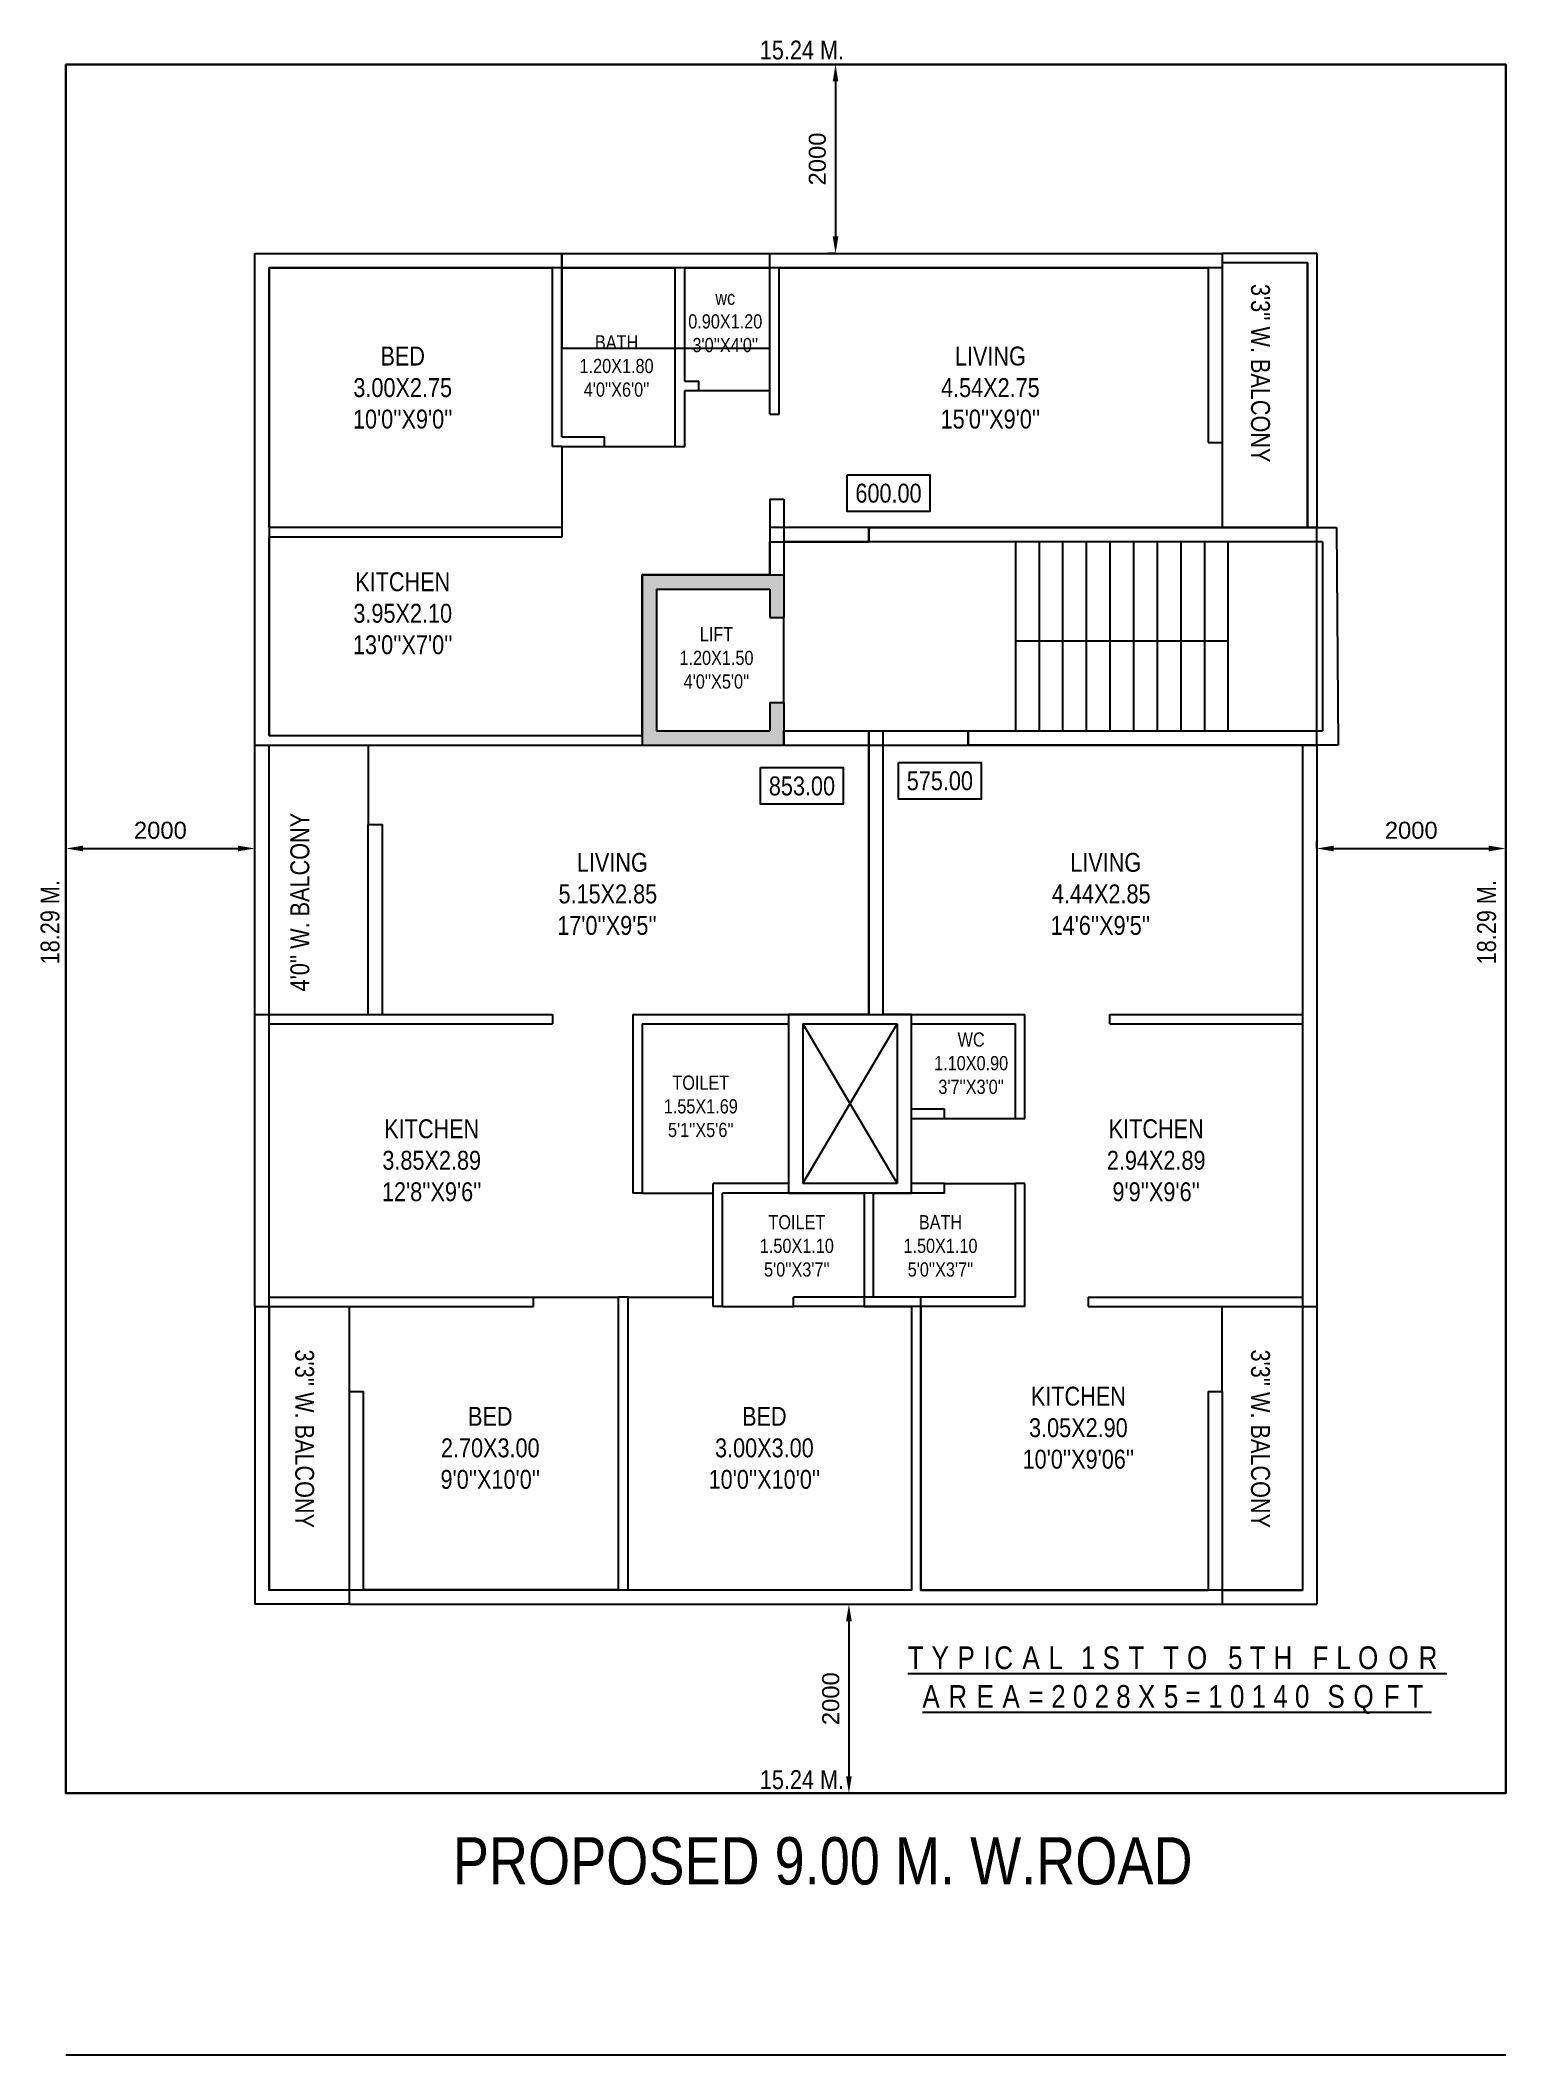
# Model space of a CAD drawing. Extents: x 3052.4 to 3067.9, y 1519.6 to 1540.9.
import ezdxf

# ---------------------------------------------------------------- set-up
doc = ezdxf.new("R2010")
doc.units = 0
doc.layers.get('0').update_dxf_attribs({"linetype": 'CONTINUOUS'})
doc.layers.get('DEFPOINTS').update_dxf_attribs({"linetype": 'CONTINUOUS'})
for name, color, linetype in [('DIM', 252, 'CONTINUOUS'), ('STAPS', 8, 'CONTINUOUS'), ('TEXT', 255, 'CONTINUOUS'), ('TXT', 51, 'CONTINUOUS'), ('WALL', 7, 'CONTINUOUS')]:
    doc.layers.add(name, color=color, linetype=linetype)
doc.styles.add('AN', font='ARIALN.TTF')
doc.styles.add('AR', font='arial.ttf')
doc.dimstyles.new('_BM__FOR_MM', dxfattribs={"dimtxt": 0.18, "dimasz": 0.18, "dimexe": 0.08, "dimexo": 0.3, "dimgap": 0.1, "dimtad": 1, "dimdec": 0, "dimlfac": 1000, "dimzin": 0, "dimtxsty": 'AR', "dimcen": 0.09, "dimclrd": 256, "dimclre": 256, "dimclrt": 4, "dimazin": 3, "dimtfac": 1, "dimtdec": 0, "dimtmove": 0, "dimatfit": 3, "dimtolj": 1, "dimtzin": 0})

# ---------------------------------------------------------------- blocks, each defined once
blk = doc.blocks.new('*D7')
at = {"linetype": 'CONTINUOUS'}
for p, q in [((3060.994, 1524.336), (3061.074, 1524.336)), ((3060.994, 1524.156), (3060.994, 1522.516)), ((3060.994, 1522.336), (3061.074, 1522.336))]:
    blk.add_line(p, q, dxfattribs=at)
for points in [[(3060.964, 1524.156), (3061.024, 1524.156), (3060.994, 1524.336)], [(3060.964, 1522.516), (3061.024, 1522.516), (3060.994, 1522.336)]]:
    blk.add_solid(points, dxfattribs=at)
at = {"layer": 'DEFPOINTS', "color": 0, "linetype": 'CONTINUOUS'}
for p in [(3060.957, 1524.336), (3060.957, 1522.336), (3060.994, 1522.336)]:
    blk.add_point(p, dxfattribs=at)
at = {"color": 4, "linetype": 'CONTINUOUS', "insert": (3060.802, 1523.336), "char_height": 0.18, "attachment_point": 5, "rotation": 90, "style": 'AR'}
blk.add_mtext('\\A1;2000', dxfattribs=at)
blk = doc.blocks.new('*D8')
at = {"linetype": 'CONTINUOUS'}
for p, q in [((3060.852, 1540.626), (3060.772, 1540.626)), ((3060.852, 1540.446), (3060.852, 1538.806)), ((3060.852, 1538.626), (3060.772, 1538.626))]:
    blk.add_line(p, q, dxfattribs=at)
for points in [[(3060.822, 1540.446), (3060.882, 1540.446), (3060.852, 1540.626)], [(3060.822, 1538.806), (3060.882, 1538.806), (3060.852, 1538.626)]]:
    blk.add_solid(points, dxfattribs=at)
at = {"layer": 'DEFPOINTS', "color": 0, "linetype": 'CONTINUOUS'}
for p in [(3060.994, 1540.626), (3060.852, 1538.626), (3060.994, 1538.626)]:
    blk.add_point(p, dxfattribs=at)
at = {"color": 4, "linetype": 'CONTINUOUS', "insert": (3060.66, 1539.626), "char_height": 0.18, "attachment_point": 5, "rotation": 90, "style": 'AR'}
blk.add_mtext('\\A1;2000', dxfattribs=at)
blk = doc.blocks.new('*D9')
at = {"linetype": 'CONTINUOUS'}
for p, q in [((3052.706, 1532.331), (3052.706, 1532.411)), ((3054.706, 1532.331), (3054.706, 1532.411)), ((3052.886, 1532.331), (3054.526, 1532.331))]:
    blk.add_line(p, q, dxfattribs=at)
for points in [[(3052.886, 1532.361), (3052.886, 1532.301), (3052.706, 1532.331)], [(3054.526, 1532.361), (3054.526, 1532.301), (3054.706, 1532.331)]]:
    blk.add_solid(points, dxfattribs=at)
at = {"layer": 'DEFPOINTS', "color": 0, "linetype": 'CONTINUOUS'}
for p in [(3052.706, 1532.331), (3054.706, 1532.331), (3054.706, 1532.331)]:
    blk.add_point(p, dxfattribs=at)
at = {"color": 4, "linetype": 'CONTINUOUS', "insert": (3053.706, 1532.523), "char_height": 0.18, "attachment_point": 5, "style": 'AR'}
blk.add_mtext('\\A1;2000', dxfattribs=at)
blk = doc.blocks.new('*D10')
at = {"linetype": 'CONTINUOUS'}
for p, q in [((3065.946, 1532.331), (3065.946, 1532.411)), ((3067.946, 1532.331), (3067.946, 1532.411)), ((3066.126, 1532.331), (3067.766, 1532.331))]:
    blk.add_line(p, q, dxfattribs=at)
for points in [[(3066.126, 1532.361), (3066.126, 1532.301), (3065.946, 1532.331)], [(3067.766, 1532.361), (3067.766, 1532.301), (3067.946, 1532.331)]]:
    blk.add_solid(points, dxfattribs=at)
at = {"layer": 'DEFPOINTS', "color": 0, "linetype": 'CONTINUOUS'}
for p in [(3065.946, 1532.331), (3067.946, 1532.331), (3067.946, 1532.331)]:
    blk.add_point(p, dxfattribs=at)
at = {"color": 4, "linetype": 'CONTINUOUS', "insert": (3066.946, 1532.523), "char_height": 0.18, "attachment_point": 5, "style": 'AR'}
blk.add_mtext('\\A1;2000', dxfattribs=at)

msp = doc.modelspace()

# ---------------------------------------------------------------- hatches: boundary and pattern name
at = {"linetype": 'CONTINUOUS'}
h = msp.add_hatch(color=1, dxfattribs=at)
h.dxf.hatch_style = 1
h.paths.add_polyline_path([(3060.3056, 1535.2254), (3058.8056, 1535.2254), (3058.8056, 1533.4257), (3060.3056, 1533.4257), (3060.3056, 1533.8754), (3060.1556, 1533.8754), (3060.1556, 1533.5754), (3058.9556, 1533.5754), (3058.9556, 1535.0754), (3060.1556, 1535.0754), (3060.1556, 1534.7754), (3060.3056, 1534.7754)])

# ---------------------------------------------------------------- linework, layer by layer
for p, q in [((3052.7061, 1540.6259), (3052.7061, 1522.3359)), ((3067.9461, 1540.6259), (3052.7061, 1540.6259)), ((3067.9461, 1522.3359), (3067.9461, 1540.6259)), ((3057.9561, 1536.6857), (3058.4061, 1536.6857)), ((3057.9561, 1536.5857), (3058.4061, 1536.5857)), ((3059.1561, 1536.5857), (3059.2561, 1536.5857)), ((3057.9561, 1535.7257), (3057.9561, 1535.6257)), ((3060.1556, 1534.7754), (3060.3056, 1534.7754)), ((3060.1556, 1533.8754), (3060.3056, 1533.8754)), ((3061.2056, 1530.5759), (3061.2056, 1533.5754)), ((3061.3556, 1530.5759), (3061.3556, 1533.5754)), ((3062.2556, 1533.4257), (3062.2556, 1533.5754)), ((3061.6556, 1528.6857), (3061.6556, 1530.5759)), ((3062.7556, 1529.4759), (3062.7556, 1530.4759)), ((3062.8556, 1529.4759), (3062.8556, 1530.5759)), ((3063.7556, 1530.4759), (3063.7556, 1530.5759)), ((3062.0056, 1529.4759), (3062.0056, 1529.5759)), ((3062.0056, 1528.6857), (3062.0056, 1528.7856)), ((3062.7556, 1527.5855), (3062.7556, 1528.7856)), ((3062.8556, 1527.4855), (3062.8556, 1528.7856)), ((3061.2556, 1527.5855), (3061.2556, 1528.6857)), ((3052.7061, 1522.3359), (3067.9461, 1522.3359)), ((3052.7061, 1519.5693), (3067.9461, 1519.5693))]:
    msp.add_line(p, q, dxfattribs=at)
for p, q in [((3057.9561, 1538.4759), (3057.9561, 1538.6259)), ((3057.9561, 1538.6259), (3057.9561, 1537.6259)), ((3060.1561, 1537.6259), (3060.1561, 1538.6259)), ((3057.9561, 1537.6259), (3060.1561, 1537.6259))]:
    msp.add_line(p, q)
at = {"color": 1, "linetype": 'CONTINUOUS'}
for p, q in [((3065.9461, 1538.6259), (3064.9461, 1538.6259)), ((3065.9461, 1538.6259), (3065.9461, 1535.7257)), ((3065.8461, 1538.5259), (3064.9461, 1538.5259)), ((3065.8461, 1538.5259), (3065.8461, 1535.7257)), ((3059.4061, 1537.1759), (3060.1561, 1537.1759)), ((3057.9561, 1536.5857), (3057.9561, 1535.7257)), ((3058.4061, 1536.5857), (3059.1561, 1536.5857)), ((3064.9461, 1536.6257), (3064.9461, 1535.7257)), ((3061.2056, 1535.5757), (3060.3056, 1535.5757)), ((3062.7561, 1535.5757), (3062.7561, 1533.5757)), ((3063.0061, 1535.5757), (3063.0061, 1533.5757)), ((3063.2561, 1535.5757), (3063.2561, 1533.5757)), ((3063.5061, 1535.5757), (3063.5061, 1533.5757)), ((3063.7561, 1535.5757), (3063.7561, 1533.5757)), ((3064.0061, 1535.5757), (3064.0061, 1533.5757)), ((3064.2561, 1535.5757), (3064.2561, 1533.5757)), ((3064.5061, 1535.5757), (3064.5061, 1533.5757)), ((3064.7561, 1535.5757), (3064.7561, 1533.5757)), ((3065.0061, 1535.5757), (3065.0061, 1533.5757)), ((3060.3056, 1533.8754), (3060.3056, 1534.7754)), ((3065.0061, 1534.5257), (3062.7561, 1534.5257))]:
    msp.add_line(p, q, dxfattribs=at)
for points in [[(3052.7061, 1540.6259), (3067.9461, 1540.6259), (3067.9461, 1522.3359), (3052.7061, 1522.3359)], [(3058.8056, 1533.4257), (3065.9461, 1533.4257), (3065.9461, 1535.7257), (3060.1556, 1535.7257), (3060.1556, 1535.2254), (3058.8056, 1535.2254)]]:
    msp.add_lwpolyline(points, close=True)
at = {"linetype": 'CONTINUOUS'}
for points in [[(3060.3056, 1535.5757), (3061.2056, 1535.5757), (3061.2056, 1535.7257), (3065.8461, 1535.7257), (3065.8461, 1538.5259), (3064.9461, 1538.5259), (3064.9461, 1538.4759), (3054.8561, 1538.4759), (3054.8561, 1533.5254), (3058.8056, 1533.5254), (3058.8056, 1535.2254), (3060.1556, 1535.2254), (3060.1556, 1535.5756)], [(3060.3056, 1533.4257), (3060.3056, 1533.5754), (3061.2056, 1533.5754), (3061.2056, 1530.5759), (3060.3561, 1530.5759), (3060.3561, 1528.6857), (3061.1556, 1528.6857), (3061.1556, 1527.4855), (3061.6556, 1527.4855), (3061.6556, 1524.4857), (3054.8561, 1524.4857), (3054.8561, 1533.4257)], [(3061.3556, 1533.5754), (3062.2556, 1533.5754), (3062.2556, 1533.4257), (3065.7961, 1533.4257), (3065.7966, 1524.4859), (3061.7556, 1524.4859), (3061.7556, 1527.5855), (3061.2556, 1527.5855), (3061.2556, 1528.6857), (3061.6556, 1528.6857), (3061.6556, 1530.5759), (3061.3556, 1530.5759)]]:
    msp.add_lwpolyline(points, close=True, dxfattribs=at)
at = {"layer": 'DIM', "color": 0}
for p, q in [((3054.7061, 1533.4257), (3054.7061, 1538.6259)), ((3054.8561, 1535.7257), (3054.8561, 1538.4759)), ((3054.8561, 1533.5254), (3054.8561, 1535.6257))]:
    msp.add_line(p, q, dxfattribs=at)
at = {"layer": 'DIM', "color": 1}
for p, q in [((3065.7961, 1527.4857), (3065.7961, 1524.4859)), ((3065.9461, 1527.4857), (3065.9461, 1524.3359)), ((3064.9461, 1524.4859), (3065.7961, 1524.4859)), ((3064.9461, 1524.3359), (3065.9461, 1524.3359))]:
    msp.add_line(p, q, dxfattribs=at)
at = {"layer": 'STAPS', "color": 0, "linetype": 'CONTINUOUS'}
for p, q in [((3054.7061, 1538.6259), (3057.9561, 1538.6259)), ((3057.8561, 1536.5857), (3057.8561, 1538.4759)), ((3058.8056, 1535.2254), (3060.3056, 1535.2254)), ((3058.9556, 1535.0754), (3060.1556, 1535.0754)), ((3054.8561, 1533.5254), (3058.8056, 1533.5254)), ((3058.9556, 1533.5754), (3060.1556, 1533.5754)), ((3061.2056, 1533.5754), (3061.3556, 1533.5754)), ((3062.2556, 1533.5754), (3066.0061, 1533.5754)), ((3054.7061, 1533.4257), (3060.3056, 1533.4257)), ((3055.9061, 1532.5854), (3056.0561, 1532.5854)), ((3054.7061, 1530.5759), (3057.8561, 1530.5759)), ((3054.7061, 1527.4855), (3054.7061, 1530.5759)), ((3054.8561, 1530.4759), (3057.8561, 1530.4759)), ((3058.8061, 1530.4759), (3060.3561, 1530.4759)), ((3060.5061, 1530.4759), (3061.5056, 1530.4759)), ((3054.7061, 1527.4855), (3057.6561, 1527.4855)), ((3054.8561, 1527.5855), (3057.6561, 1527.5855)), ((3058.6561, 1527.5855), (3058.5561, 1527.5855)), ((3059.6561, 1527.4855), (3059.5561, 1527.4855)), ((3062.7556, 1527.5855), (3060.4061, 1527.5855)), ((3062.8556, 1527.4855), (3060.4061, 1527.4855)), ((3063.5256, 1527.5857), (3063.5256, 1527.4857)), ((3055.7061, 1526.5855), (3055.8561, 1526.5855)), ((3055.7061, 1524.3359), (3064.9461, 1524.3359))]:
    msp.add_line(p, q, dxfattribs=at)
at = {"layer": 'STAPS', "color": 7, "linetype": 'CONTINUOUS'}
for p, q in [((3060.3056, 1536.0257), (3060.3056, 1534.7754)), ((3060.3056, 1533.8754), (3060.3056, 1533.4257))]:
    msp.add_line(p, q, dxfattribs=at)
at = {"layer": 'STAPS', "color": 1, "linetype": 'CONTINUOUS'}
for p, q in [((3060.3056, 1533.5754), (3061.2056, 1533.5754)), ((3061.3556, 1533.5754), (3062.2556, 1533.5754)), ((3054.7061, 1530.5759), (3054.7061, 1533.4257)), ((3054.8561, 1530.5759), (3054.8561, 1533.4257)), ((3055.9061, 1533.4257), (3055.9061, 1532.5854)), ((3060.5061, 1530.4759), (3061.5056, 1528.7856)), ((3060.5061, 1528.7856), (3061.5056, 1530.4759)), ((3062.0056, 1529.4759), (3062.7556, 1529.4759)), ((3062.0056, 1528.7856), (3062.7556, 1528.7857)), ((3058.8061, 1528.6857), (3059.5561, 1528.6857)), ((3054.7061, 1527.4855), (3054.7061, 1524.3359)), ((3054.8561, 1527.4855), (3054.8561, 1524.4859)), ((3055.7061, 1526.5855), (3055.7061, 1527.4855)), ((3057.6561, 1527.5855), (3058.5561, 1527.5855)), ((3058.6561, 1527.5855), (3059.5561, 1527.5855)), ((3059.6561, 1527.4855), (3060.4061, 1527.4855)), ((3064.9461, 1526.5857), (3064.9461, 1527.4857)), ((3055.7061, 1524.4859), (3054.8561, 1524.4859)), ((3055.7061, 1524.3359), (3054.7061, 1524.3359))]:
    msp.add_line(p, q, dxfattribs=at)
for points in [[(3060.9751, 1536.2845), (3061.8507, 1536.2845), (3061.8507, 1535.8962), (3060.9751, 1535.8962)], [(3061.5188, 1533.2416), (3062.3944, 1533.2416), (3062.3944, 1532.8532), (3061.5188, 1532.8532)], [(3060.0589, 1533.1871), (3060.9345, 1533.1871), (3060.9345, 1532.7987), (3060.0589, 1532.7987)]]:
    msp.add_lwpolyline(points, close=True, dxfattribs=at)
at = {"layer": 'WALL', "linetype": 'CONTINUOUS'}
for p, q in [((3057.9561, 1538.6259), (3059.1561, 1538.6259)), ((3059.1561, 1538.6259), (3064.9461, 1538.6259)), ((3064.9461, 1538.6259), (3064.9461, 1536.6257)), ((3054.8561, 1538.4759), (3057.8561, 1538.4759)), ((3057.9561, 1538.4759), (3059.1561, 1538.4759)), ((3057.9561, 1536.6857), (3057.9561, 1538.4759)), ((3059.1561, 1536.6857), (3059.1561, 1538.4759)), ((3059.2561, 1538.4759), (3060.1561, 1538.4759)), ((3059.2561, 1537.2759), (3059.2561, 1538.4759)), ((3060.1561, 1536.9257), (3060.1561, 1538.4759)), ((3060.2561, 1538.4759), (3064.7961, 1538.4759)), ((3060.2561, 1536.9257), (3060.2561, 1538.4759)), ((3064.7961, 1538.4759), (3064.7961, 1536.6257)), ((3059.2561, 1537.2759), (3059.4061, 1537.2759)), ((3059.4061, 1537.1759), (3059.4061, 1537.2759)), ((3059.2561, 1537.1759), (3059.4061, 1537.1759)), ((3059.2561, 1536.5857), (3059.2561, 1537.1759)), ((3058.4061, 1536.5857), (3058.4061, 1536.6857)), ((3059.1561, 1536.5857), (3059.1561, 1536.6857)), ((3057.9561, 1536.5857), (3057.8561, 1536.5857)), ((3060.1556, 1536.0257), (3060.1556, 1535.2254)), ((3057.9561, 1535.7257), (3054.8561, 1535.7257)), ((3057.9561, 1535.6257), (3054.8561, 1535.6257)), ((3057.9561, 1535.7257), (3057.9561, 1535.6257)), ((3061.2056, 1535.7257), (3061.2056, 1535.5757)), ((3066.0061, 1535.5757), (3061.2056, 1535.5757)), ((3066.0061, 1535.5757), (3066.0061, 1533.5754)), ((3066.1561, 1535.7257), (3066.1711, 1533.4257)), ((3058.8056, 1535.2254), (3058.8056, 1533.4257)), ((3058.9556, 1535.0754), (3058.9556, 1533.5754)), ((3060.1556, 1535.0754), (3060.1556, 1534.7754)), ((3060.1556, 1533.8754), (3060.1556, 1533.5754)), ((3061.2056, 1533.5754), (3061.2056, 1533.4257)), ((3065.9461, 1533.4257), (3062.2556, 1533.4257)), ((3065.7961, 1533.4257), (3065.7961, 1530.5759)), ((3065.9461, 1533.4257), (3065.9461, 1527.4857)), ((3066.1711, 1533.4257), (3065.9461, 1533.4257)), ((3055.9061, 1530.5759), (3055.9061, 1532.5854)), ((3056.0561, 1530.5759), (3056.0561, 1532.5854)), ((3054.8561, 1527.5855), (3054.8561, 1530.4759)), ((3057.8561, 1530.5762), (3057.8561, 1530.4759)), ((3058.7061, 1530.5759), (3062.8556, 1530.5759)), ((3058.7061, 1530.5759), (3058.7061, 1528.6857)), ((3058.8061, 1530.4759), (3058.8061, 1528.6857)), ((3060.3561, 1530.5759), (3060.3561, 1528.6857)), ((3060.5061, 1530.4759), (3060.5061, 1528.7856)), ((3061.5056, 1530.4759), (3061.5056, 1528.7856)), ((3061.6556, 1530.4759), (3062.7556, 1530.4759)), ((3063.7556, 1530.5759), (3065.7961, 1530.5759)), ((3063.7556, 1530.4759), (3065.7961, 1530.4759)), ((3065.7961, 1530.4759), (3065.7961, 1527.5857)), ((3061.6556, 1529.5759), (3062.0056, 1529.5759)), ((3061.6556, 1529.4759), (3062.0056, 1529.4759)), ((3062.7556, 1529.4759), (3062.8556, 1529.4759)), ((3059.5561, 1527.4855), (3059.5561, 1528.7857)), ((3060.3561, 1528.7856), (3059.5561, 1528.7856)), ((3061.5056, 1528.7856), (3060.5061, 1528.7856)), ((3062.0056, 1528.7856), (3061.6556, 1528.7856)), ((3062.8556, 1528.7856), (3062.7556, 1528.7856)), ((3058.8061, 1528.6857), (3058.7061, 1528.6857)), ((3062.0056, 1528.6857), (3059.6561, 1528.6857)), ((3059.6561, 1527.4855), (3059.6561, 1528.6857)), ((3061.1556, 1528.6857), (3061.1556, 1527.5855)), ((3057.6561, 1527.4855), (3057.6561, 1527.5855)), ((3058.5561, 1524.4859), (3058.5561, 1527.5855)), ((3058.6561, 1524.486), (3058.6561, 1527.5855)), ((3060.4061, 1527.4855), (3060.4061, 1527.5855)), ((3061.6556, 1527.4855), (3061.6556, 1524.4857)), ((3061.7556, 1527.4855), (3061.7556, 1524.4857)), ((3063.5256, 1527.5857), (3065.7961, 1527.5857)), ((3063.5256, 1527.4857), (3065.9461, 1527.4857)), ((3055.7061, 1524.3359), (3055.7061, 1526.5855)), ((3055.8561, 1524.4862), (3055.8561, 1526.5855)), ((3064.7961, 1526.5857), (3064.7961, 1524.4859)), ((3064.7961, 1526.5857), (3064.9461, 1526.5857)), ((3064.9461, 1526.5857), (3064.9461, 1524.3359)), ((3058.5561, 1524.486), (3055.8561, 1524.4862)), ((3061.6556, 1524.4857), (3058.6561, 1524.486)), ((3061.7556, 1524.4857), (3064.7961, 1524.4859))]:
    msp.add_line(p, q, dxfattribs=at)
for points in [[(3060.1556, 1536.9257), (3060.2561, 1536.9257)], [(3064.7961, 1536.6257), (3064.9461, 1536.6257)], [(3060.1556, 1536.0257), (3060.3056, 1536.0257)], [(3061.2056, 1535.7257), (3066.1561, 1535.7257)]]:
    msp.add_lwpolyline(points, dxfattribs=at)

# ---------------------------------------------------------------- texts
at = {"color": 0, "linetype": 'BYBLOCK', "char_height": 0.24, "width": 7.911176, "attachment_point": 8, "style": 'AN'}
for s, insert in [('{\\T1.5;\\LTYPICAL 1ST TO 5TH FLOOR}', (3064.4691, 1523.6461)), ('{\\T1.5;\\LAREA=2028X5=10140 SQFT}', (3064.4652, 1523.174))]:
    msp.add_mtext(s, dxfattribs=dict(at, insert=insert))
at = {"layer": 'STAPS', "color": 0, "linetype": 'CONTINUOUS', "insert": (3060.6368, 1521.6173), "char_height": 0.5, "width": 14.459976, "attachment_point": 5, "style": 'AN'}
msp.add_mtext(' PROPOSED 9.00 M. W.ROAD', dxfattribs=at)
at = {"layer": 'TEXT', "linetype": 'BYBLOCK', "char_height": 0.2, "attachment_point": 8, "style": 'AN'}
for s, insert, width, rotation in [("3'3'' W. BALCONY", (3065.2476, 1537.3599), 4.874805, 270), ("4'0'' W. BALCONY", (3055.2849, 1531.7633), 5.674805, 90), ("3'3'' W. BALCONY", (3055.1303, 1526.086), 4.874805, 270), ("3'3'' W. BALCONY", (3065.2476, 1526.086), 4.874805, 270)]:
    msp.add_mtext(s, dxfattribs=dict(at, insert=insert, width=width, rotation=rotation))
at = {"layer": 'TXT', "linetype": 'BYBLOCK', "char_height": 0.2, "width": 1.331481, "attachment_point": 8, "style": 'AN'}
for s, insert in [('15.24 M.', (3060.4967, 1540.676)), ('600.00', (3061.4129, 1535.9875)), ('853.00', (3060.4967, 1532.8901)), ('575.00', (3061.9566, 1532.9446)), ('15.24 M.', (3060.4967, 1522.3769))]:
    msp.add_mtext(s, dxfattribs=dict(at, insert=insert))
at = {"layer": 'TXT', "linetype": 'BYBLOCK', "char_height": 0.2, "width": 1.331481, "attachment_point": 8, "rotation": 90, "style": 'AN'}
for insert in [(3052.6403, 1531.5514), (3067.8456, 1531.5514)]:
    msp.add_mtext('18.29 M.', dxfattribs=dict(at, insert=insert))
at = {"layer": 'WALL', "attachment_point": 8, "style": 'AN'}
for s, insert, char_height, width in [("wc\\P0.90X1.20\\P3'0''X4'0''", (3059.6851, 1537.5805), 0.15, 3.306711), ("BATH\\P1.20X1.80\\P4'0''X6'0''", (3058.5347, 1537.1091), 0.15, 3.306711), ("BED\\P3.00X2.75\\P10'0''X9'0''", (3056.2709, 1536.7713), 0.2, 2.411943), ("LIVING\\P4.54X2.75\\P15'0''X9'0''", (3062.4913, 1536.7713), 0.2, 2.411943), ("KITCHEN\\P3.95X2.10\\P13'0''X7'0''", (3056.2709, 1534.3837), 0.2, 2.411943), ("LIFT\\P1.20X1.50\\P4'0''X5'0''", (3059.5921, 1534.0207), 0.15, 3.306711), ("{\\FArial Narrow;\\W1.78571; }LIVING\\P{\\FArial Narrow;\\W0.23810; }5.15X2.85\\P17'0''X9'5''", (3058.4327, 1531.4145), 0.2, 2.471721), ("{\\FArial Narrow;\\W1.78571; }LIVING\\P{\\FArial Narrow;\\W0.23810; }4.44X2.85\\P14'6''X9'5''", (3063.6551, 1531.4145), 0.2, 2.471721), ("WC\\P1.10X0.90\\P3'7''X3'0''", (3062.2877, 1529.7329), 0.15, 3.306711), ("TOILET\\P1.55X1.69\\P5'1''X5'6''", (3059.426, 1529.2762), 0.15, 3.306711), ("KITCHEN\\P3.85X2.89\\P12'8''X9'6''", (3056.5777, 1528.5964), 0.2, 2.551721), ("KITCHEN\\P2.94X2.89\\P9'9''X9'6''", (3064.2463, 1528.5964), 0.2, 2.551721), ("TOILET\\P1.50X1.10\\P5'0''X3'7''", (3060.4429, 1527.8), 0.15, 3.306711), ("BATH\\P1.50X1.10\\P5'0''X3'7''", (3061.9632, 1527.8), 0.15, 3.306711), ("KITCHEN\\P3.05X2.90\\P10'0''X9'06''", (3063.4224, 1525.7671), 0.2, 2.151721), ("BED\\P2.70X3.00\\P9'0''X10'0''", (3057.1977, 1525.5536), 0.2, 2.151721), ("BED\\P3.00X3.00\\P10'0''X10'0''", (3060.099, 1525.5536), 0.2, 2.151721)]:
    msp.add_mtext(s, dxfattribs=dict(at, insert=insert, char_height=char_height, width=width))

# ---------------------------------------------------------------- dimensions: what is measured, and where the dimension line sits
at = {"linetype": 'CONTINUOUS'}
for base, p1, p2, angle, picture, middle in [((3060.8518, 1538.6259), (3060.9936, 1540.6259), (3060.9936, 1538.6259), 90, '*D8', (3060.6599, 1539.6259)), ((3054.7061, 1532.3314), (3052.7061, 1532.3314), (3054.7061, 1532.3314), 0, '*D9', (3053.7061, 1532.5233)), ((3067.9461, 1532.3314), (3065.9461, 1532.3314), (3067.9461, 1532.3314), 0, '*D10', (3066.9461, 1532.5233)), ((3060.9936, 1522.3359), (3060.9573, 1524.3358), (3060.9573, 1522.3359), 90, '*D7', (3060.8017, 1523.3358))]:
    dim = msp.add_linear_dim(base=base, p1=p1, p2=p2, angle=angle, dimstyle='_BM__FOR_MM', dxfattribs=at)
    dim.commit()
    dim.dimension.update_dxf_attribs({"geometry": picture, "text_midpoint": middle})

doc.saveas('drawing.dxf')
